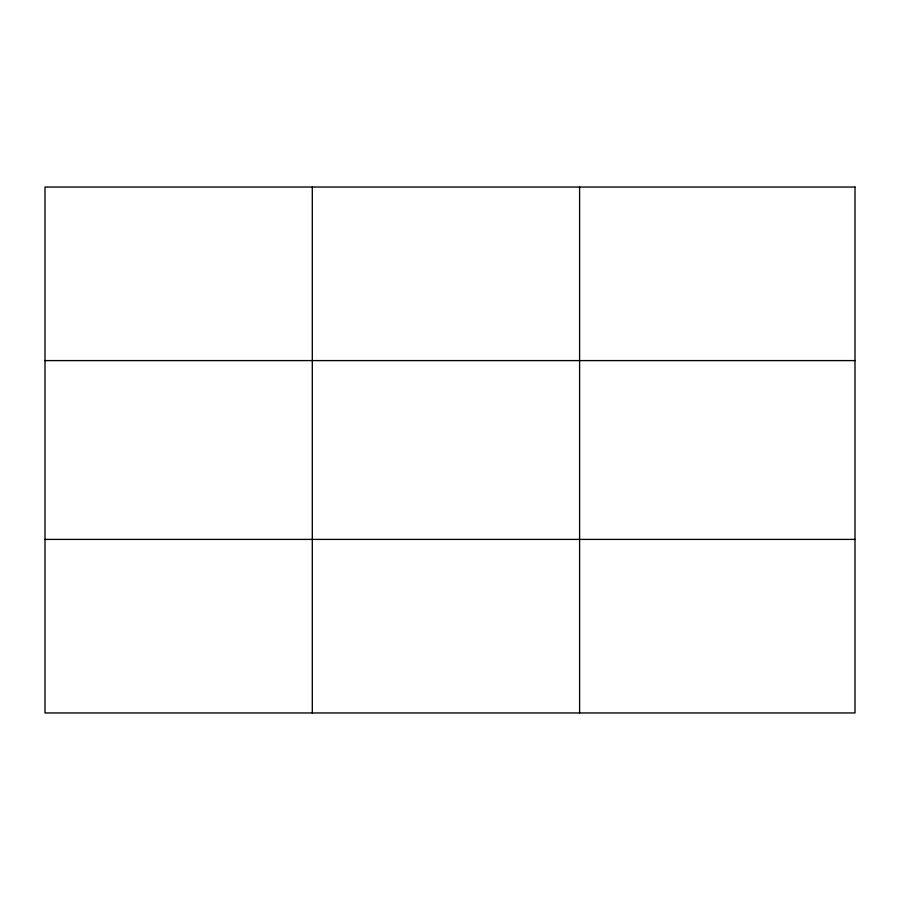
<?xml version="1.0" encoding="UTF-8"?>
<svg xmlns="http://www.w3.org/2000/svg" width="900" height="900" viewBox="0 0 900 900"><rect width="100%" height="100%" fill="white"/><g stroke="black" fill="none" stroke-linecap="round" stroke-linejoin="round"><path stroke-width="1.35" d="M312.3 187.042L312.3 712.957M579.6 187.042L579.6 712.957M45 360.596L855 360.596M45 539.404L855 539.404M855 187.042L855 712.957L45 712.957L45 187.042L855 187.042"/></g></svg>
